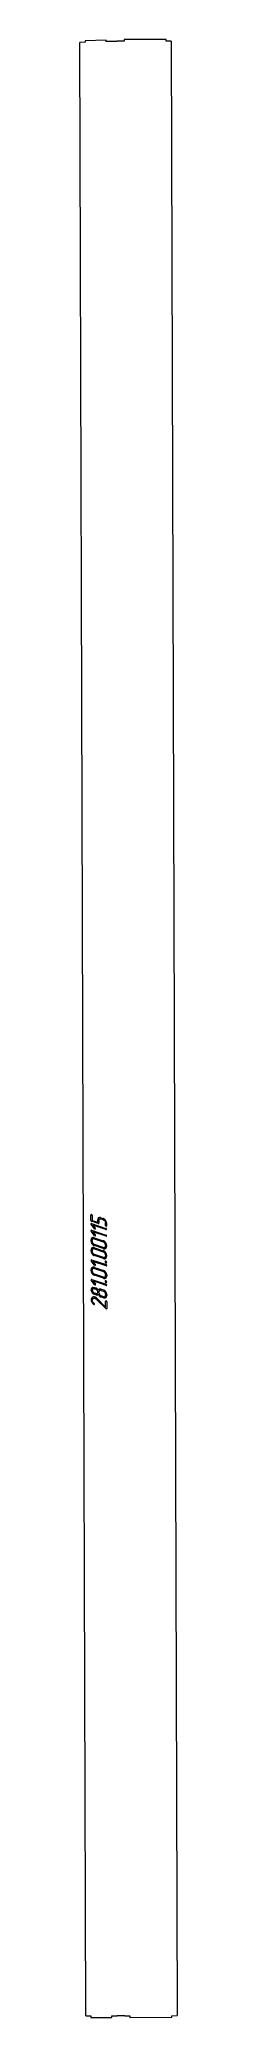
# Model space of a CAD drawing. Header units: millimetres. Extents: x -6 to 87, y -1 to 1880.
import ezdxf

# ---------------------------------------------------------------- set-up
doc = ezdxf.new("R2010")
doc.units = ezdxf.units.MM
doc.linetypes.add('K5LT_BASIC', pattern=[0])
doc.layers.add('Engraving', color=7, linetype='Continuous')

msp = doc.modelspace()

# ---------------------------------------------------------------- linework, layer by layer
at = {"color": 143, "linetype": 'K5LT_BASIC', "lineweight": 15, "true_color": 0x33acca}
for p, q in [((-0.6, 1877.4), (-5.6, 1877.2)), ((0, 0), (-5.6, 1877.2)), ((19.4, 1879.5), (-0.6, 1878.9)), ((-0.6, 1878.9), (-0.6, 1877.4)), ((19.4, 1878), (19.4, 1879.5)), ((24.4, 1878.2), (19.4, 1878)), ((36.5, 1878.4), (31.5, 1878.4)), ((76.5, 1880), (36.5, 1879.9)), ((36.5, 1879.9), (36.5, 1878.4)), ((76.5, 1878.5), (76.5, 1880)), ((81.5, 1878.5), (76.5, 1878.5)), ((81.5, 1878.5), (87.1, 0.3)), ((0, 0), (5, 0)), ((5, 0), (5, -1.5)), ((25, 0.1), (30, 0.1)), ((25, -1.4), (25, 0.1)), ((37.1, 0.1), (30, 0.1)), ((37.1, 0.1), (42.1, 0.1)), ((42.1, 0.1), (42.1, -1.4)), ((82.1, 0.2), (87.1, 0.3)), ((82.1, -1.3), (82.1, 0.2)), ((5, -1.5), (25, -1.4)), ((42.1, -1.4), (82.1, -1.3))]:
    msp.add_line(p, q, dxfattribs=at)
msp.add_open_spline([(31.5, 1878.4), (31.2, 1878.4), (30.6, 1878.4), (29.7, 1878.3), (28.8, 1878.3), (27.9, 1878.3), (27.1, 1878.3), (26.2, 1878.2), (25.3, 1878.2), (24.7, 1878.2), (24.4, 1878.2)], degree=3, dxfattribs=at)
at = {"layer": 'Engraving', "color": 143, "linetype": 'K5LT_BASIC', "lineweight": 15, "true_color": 0x33acca}
for p, q in [((5, 756.6), (5, 761.9)), ((8.4, 748.7), (5.2, 753)), ((11.9, 753.7), (5.5, 755.9)), ((5.5, 753.7), (19.3, 749.1)), ((6.1, 761.5), (6.1, 756.7)), ((6.1, 756.7), (11.4, 755)), ((11.4, 755), (11.4, 757.1)), ((12.4, 756.7), (12.4, 754.1)), ((14.5, 759.2), (16.7, 758.5)), ((16.7, 757.4), (14.5, 758.1)), ((18.8, 751.9), (18.8, 754.6)), ((19.8, 754.2), (19.9, 751.6)), ((5.1, 737), (5.1, 738.1)), ((8.4, 742.4), (5.2, 746.6)), ((5.6, 747.4), (19.3, 742.8)), ((6.1, 736.6), (6.1, 737.7)), ((6.8, 752.3), (9.1, 749.2)), ((19.3, 748), (6.8, 752.3)), ((6.8, 745.9), (9.1, 742.9)), ((19.4, 741.7), (6.8, 745.9)), ((8.2, 740.2), (16.7, 737.3)), ((8.2, 739.1), (16.7, 736.3)), ((16.7, 730.9), (8.3, 733.8)), ((5.1, 727.5), (5.1, 728.5)), ((8.5, 714.2), (5.3, 718.4)), ((5.6, 719.2), (19.4, 714.6)), ((6.2, 727.1), (6.2, 728.2)), ((19.4, 713.5), (6.9, 717.7)), ((6.9, 717.7), (9.2, 714.7)), ((16.7, 729.9), (8.3, 732.7)), ((8.3, 730.6), (16.7, 727.8)), ((8.3, 729.6), (16.7, 726.7)), ((16.8, 721.4), (8.3, 724.3)), ((16.8, 720.4), (8.3, 723.2)), ((18.8, 733.4), (18.8, 732.4)), ((18.9, 723.9), (18.9, 722.8)), ((19.9, 733.1), (19.9, 732)), ((19.9, 723.5), (19.9, 722.5)), ((5.1, 708.8), (5.1, 709.9)), ((8.5, 695.6), (5.3, 699.8)), ((5.7, 700.6), (19.5, 695.9)), ((6.2, 708.5), (6.2, 709.5)), ((7, 699.1), (9.3, 696)), ((19.5, 694.9), (7, 699.1)), ((8.3, 712), (16.8, 709.1)), ((8.3, 710.9), (16.8, 708.1)), ((16.8, 702.8), (8.3, 705.6)), ((16.8, 701.7), (8.3, 704.6)), ((18.9, 705.2), (18.9, 704.2)), ((20, 704.9), (20, 703.8)), ((5.2, 690.4), (5.2, 690.7)), ((5.3, 690), (5.2, 690.4)), ((5.4, 689.4), (5.3, 690)), ((7.1, 693), (7.7, 693)), ((7.7, 693), (8, 692.9)), ((8, 692.9), (8.4, 692.8)), ((8.4, 692.8), (9.4, 692.4)), ((8.4, 691.7), (9.4, 691.4)), ((9.5, 687.1), (8.4, 687.5)), ((9.5, 686.1), (8.4, 686.4)), ((10, 682), (9.6, 682.2)), ((10.4, 681.6), (10, 682)), ((19.3, 672.8), (10.4, 681.6)), ((11, 682.3), (19, 674.3)), ((12.6, 687.7), (12.6, 688.7)), ((14.7, 691.2), (16.9, 690.5)), ((14.7, 690.1), (16.9, 689.4)), ((16.9, 684.1), (14.8, 684.8)), ((16.9, 683.1), (14.8, 683.8)), ((19, 686.6), (19, 685.5)), ((19, 674.3), (19, 679.7)), ((20, 686.2), (20, 685.2)), ((20.1, 679.3), (20.1, 673)), ((7.9, 676.7), (7.8, 676.8))]:
    msp.add_line(p, q, dxfattribs=at)
for points in [[(5.2, 762.2), (5, 762.1), (5, 761.9)], [(5, 756.6), (5, 756), (5.5, 755.9)], [(5.2, 753.7), (5, 753.6), (5, 753.4)], [(5, 753.4), (5, 753.2), (5.2, 753)], [(5.5, 762.2), (5.3, 762.3), (5.2, 762.2)], [(5.5, 753.7), (5.3, 753.8), (5.2, 753.7)], [(5.9, 762), (5.7, 762.2), (5.5, 762.2)], [(6.1, 761.5), (6.1, 761.8), (5.9, 762)], [(12.3, 759), (11.4, 758.4), (11.4, 757.1)], [(11.9, 753.7), (12.4, 753.5), (12.4, 754.1)], [(14.5, 759.2), (13.2, 759.6), (12.3, 759)], [(12.4, 756.7), (12.4, 757.6), (13, 758)], [(13, 758), (13.7, 758.4), (14.5, 758.1)], [(18.9, 756.8), (18, 758), (16.7, 758.5)], [(16.7, 757.4), (17.5, 757.1), (18.2, 756.3)], [(18.2, 756.3), (18.8, 755.5), (18.8, 754.6)], [(19.8, 754.2), (19.8, 755.5), (18.9, 756.8)], [(5.2, 747.4), (5, 747.2), (5, 747)], [(5, 747), (5, 746.8), (5.2, 746.6)], [(6, 740), (5.1, 739.4), (5.1, 738.1)], [(5.1, 737), (5.1, 735.7), (6, 734.4)], [(5.6, 747.4), (5.3, 747.5), (5.2, 747.4)], [(8.2, 740.2), (6.9, 740.6), (6, 740)], [(6, 734.4), (7, 733.2), (8.3, 732.7)], [(6.7, 739), (6.1, 738.6), (6.1, 737.7)], [(6.1, 736.6), (6.1, 735.8), (6.7, 734.9)], [(8.2, 739.1), (7.4, 739.4), (6.7, 739)], [(6.7, 734.9), (7.4, 734.1), (8.3, 733.8)], [(8.4, 748.7), (8.6, 748.5), (8.7, 748.5)], [(8.4, 742.4), (8.7, 742.1), (8.7, 742.1)], [(8.7, 748.5), (9, 748.4), (9.1, 748.5)], [(8.7, 742.1), (9, 742), (9.1, 742.1)], [(9.3, 748.8), (9.3, 749), (9.1, 749.2)], [(9.1, 748.5), (9.3, 748.6), (9.3, 748.8)], [(9.3, 742.5), (9.3, 742.7), (9.1, 742.9)], [(9.1, 742.1), (9.3, 742.2), (9.3, 742.5)], [(19, 735.6), (18, 736.9), (16.7, 737.3)], [(18.2, 735.1), (17.6, 735.9), (16.7, 736.3)], [(18.8, 733.4), (18.8, 734.3), (18.2, 735.1)], [(18.8, 751.9), (18.8, 751.7), (19, 751.5)], [(19, 751.5), (19.2, 751.3), (19.3, 751.2)], [(19.9, 733.1), (19.9, 734.4), (19, 735.6)], [(19.3, 751.2), (19.5, 751.2), (19.7, 751.2)], [(19.7, 748.8), (19.6, 749), (19.3, 749.1)], [(19.3, 748), (19.6, 748), (19.7, 748.1)], [(19.8, 742.5), (19.6, 742.7), (19.3, 742.8)], [(19.4, 741.7), (19.6, 741.6), (19.8, 741.7)], [(19.7, 751.2), (19.9, 751.3), (19.9, 751.6)], [(19.9, 748.4), (19.9, 748.6), (19.7, 748.8)], [(19.7, 748.1), (19.9, 748.3), (19.9, 748.4)], [(19.9, 742), (19.9, 742.3), (19.8, 742.5)], [(19.8, 741.7), (19.9, 742), (19.9, 742)], [(6, 730.5), (5.1, 729.8), (5.1, 728.5)], [(5.1, 727.5), (5.1, 726.1), (6.1, 724.9)], [(5.3, 719.2), (5.1, 719.1), (5.1, 718.9)], [(5.1, 718.9), (5.1, 718.6), (5.3, 718.4)], [(5.6, 719.2), (5.4, 719.3), (5.3, 719.2)], [(8.3, 730.6), (6.9, 731.1), (6, 730.5)], [(6.1, 724.9), (7, 723.6), (8.3, 723.2)], [(6.8, 729.5), (6.1, 729), (6.2, 728.2)], [(6.2, 727.1), (6.2, 726.2), (6.8, 725.4)], [(8.3, 729.6), (7.4, 729.9), (6.8, 729.5)], [(6.8, 725.4), (7.4, 724.6), (8.3, 724.3)], [(16.7, 730.9), (17.6, 730.7), (18.2, 731.1)], [(16.7, 729.9), (18.1, 729.4), (19, 730.1)], [(19, 726.1), (18, 727.4), (16.7, 727.8)], [(18.3, 725.6), (17.7, 726.4), (16.7, 726.7)], [(16.8, 721.4), (17.6, 721.1), (18.3, 721.6)], [(16.8, 720.4), (18.1, 719.9), (19, 720.6)], [(18.2, 731.1), (18.9, 731.5), (18.8, 732.4)], [(18.9, 723.9), (18.9, 724.7), (18.3, 725.6)], [(18.3, 721.6), (18.9, 722), (18.9, 722.8)], [(18.6, 717.8), (18.4, 717.6), (18.4, 717.3)], [(18.4, 717.3), (18.4, 716.9), (18.7, 716.6)], [(19.2, 717.8), (18.9, 717.9), (18.6, 717.8)], [(18.7, 716.6), (19, 716.3), (19.2, 716.3)], [(19, 730.1), (19.9, 730.8), (19.9, 732)], [(19.9, 723.5), (19.9, 724.9), (19, 726.1)], [(19, 720.6), (19.9, 721.3), (19.9, 722.5)], [(19.7, 717.5), (19.4, 717.7), (19.2, 717.8)], [(19.2, 716.3), (19.5, 716.1), (19.7, 716.3)], [(20, 716.8), (20, 717.2), (19.7, 717.5)], [(19.7, 716.3), (20, 716.4), (20, 716.8)], [(6.1, 711.8), (5.1, 711.2), (5.1, 709.9)], [(5.1, 708.8), (5.2, 707.5), (6.1, 706.2)], [(5.3, 700.5), (5.2, 700.4), (5.2, 700.2)], [(5.2, 700.2), (5.2, 700), (5.3, 699.8)], [(5.7, 700.6), (5.5, 700.6), (5.3, 700.5)], [(8.3, 712), (7, 712.4), (6.1, 711.8)], [(6.1, 706.2), (7.1, 705), (8.3, 704.6)], [(6.8, 710.8), (6.2, 710.4), (6.2, 709.5)], [(6.2, 708.5), (6.2, 707.6), (6.8, 706.7)], [(8.3, 710.9), (7.5, 711.2), (6.8, 710.8)], [(6.8, 706.7), (7.5, 705.9), (8.3, 705.6)], [(8.5, 714.2), (8.7, 714), (8.8, 713.9)], [(8.8, 713.9), (9.1, 713.8), (9.2, 714)], [(9.4, 714.3), (9.4, 714.5), (9.2, 714.7)], [(9.2, 714), (9.4, 714.1), (9.4, 714.3)], [(19, 707.4), (18.1, 708.7), (16.8, 709.1)], [(18.3, 706.9), (17.7, 707.8), (16.8, 708.1)], [(16.8, 702.8), (17.7, 702.5), (18.3, 702.9)], [(16.8, 701.7), (18.2, 701.3), (19.1, 701.9)], [(18.9, 705.2), (18.9, 706.1), (18.3, 706.9)], [(18.3, 702.9), (18.9, 703.3), (18.9, 704.2)], [(18.7, 699.1), (18.4, 698.9), (18.4, 698.7)], [(18.4, 698.7), (18.4, 698.3), (18.7, 698)], [(19.2, 699.2), (18.9, 699.3), (18.7, 699.1)], [(18.7, 698), (19, 697.7), (19.2, 697.6)], [(20, 704.9), (20, 706.2), (19, 707.4)], [(19.1, 701.9), (20, 702.6), (20, 703.8)], [(19.8, 698.8), (19.5, 699.1), (19.2, 699.2)], [(19.2, 697.6), (19.5, 697.5), (19.8, 697.6)], [(19.8, 714.3), (19.7, 714.5), (19.4, 714.6)], [(19.4, 713.5), (19.7, 713.4), (19.8, 713.5)], [(20, 713.9), (20, 714.1), (19.8, 714.3)], [(19.8, 713.5), (20, 713.8), (20, 713.9)], [(20, 698.1), (20, 698.5), (19.8, 698.8)], [(19.8, 697.6), (20, 697.8), (20, 698.1)], [(6.1, 692.6), (5.2, 692), (5.2, 690.7)], [(6.3, 683.4), (5.2, 682.5), (5.2, 681)], [(5.2, 681), (5.2, 679.9), (5.8, 678.9)], [(5.4, 689.4), (5.7, 688.7), (6.1, 688.1)], [(5.8, 678.9), (6.5, 677.7), (7.8, 676.8)], [(7.1, 693), (6.6, 693), (6.1, 692.6)], [(6.1, 688.1), (7.1, 686.9), (8.4, 686.4)], [(6.9, 691.6), (6.3, 691.2), (6.3, 690.3)], [(6.3, 690.3), (6.3, 689.5), (6.9, 688.6)], [(8.9, 683.7), (7.3, 684.2), (6.3, 683.4)], [(6.3, 680.7), (6.3, 681.2), (6.5, 681.7)], [(6.7, 679.2), (6.3, 680), (6.3, 680.7)], [(6.5, 681.7), (6.7, 682.1), (7.1, 682.4)], [(8.1, 677.7), (7.1, 678.4), (6.7, 679.2)], [(8.4, 691.7), (7.5, 692), (6.9, 691.6)], [(6.9, 688.6), (7.5, 687.8), (8.4, 687.5)], [(7.1, 682.4), (7.8, 683), (8.9, 682.6)], [(8.4, 677.4), (8.3, 677.6), (8.1, 677.7)], [(8.5, 677.1), (8.4, 677.3), (8.4, 677.4)], [(8.5, 695.6), (8.8, 695.3), (8.9, 695.3)], [(8.9, 695.3), (9.1, 695.2), (9.3, 695.3)], [(9.9, 683.2), (9.4, 683.6), (8.9, 683.7)], [(8.9, 682.6), (9.3, 682.5), (9.6, 682.2)], [(9.4, 695.6), (9.4, 695.8), (9.3, 696)], [(9.3, 695.3), (9.4, 695.4), (9.4, 695.6)], [(10.8, 691.7), (10.2, 692.2), (9.4, 692.4)], [(11, 690.2), (10.4, 691.1), (9.4, 691.4)], [(9.5, 687.1), (10.3, 686.8), (11, 687.3)], [(9.5, 686.1), (10.2, 685.8), (10.9, 685.9)], [(11, 682.3), (10.4, 682.9), (9.9, 683.2)], [(11.9, 690.4), (11.4, 691.2), (10.8, 691.7)], [(10.9, 685.9), (11.5, 686), (11.9, 686.4)], [(11.6, 688.5), (11.6, 689.4), (11, 690.2)], [(11, 687.3), (11.6, 687.7), (11.6, 688.5)], [(13.1, 691.3), (12.3, 691), (11.9, 690.4)], [(11.9, 686.4), (12.5, 685.4), (13.2, 684.7)], [(13.2, 690), (12.6, 689.6), (12.6, 688.7)], [(12.6, 687.7), (12.6, 686.8), (13.3, 686)], [(14.7, 691.2), (13.8, 691.5), (13.1, 691.3)], [(14.7, 690.1), (13.9, 690.4), (13.2, 690)], [(13.2, 684.7), (13.9, 684), (14.8, 683.8)], [(13.3, 686), (13.9, 685.1), (14.8, 684.8)], [(19.1, 688.8), (18.2, 690), (16.9, 690.5)], [(18.4, 688.3), (17.7, 689.1), (16.9, 689.4)], [(16.9, 684.1), (17.7, 683.8), (18.4, 684.3)], [(16.9, 683.1), (18.2, 682.6), (19.1, 683.3)], [(19, 686.6), (19, 687.5), (18.4, 688.3)], [(18.4, 684.3), (19, 684.7), (19, 685.5)], [(19.2, 680), (19, 679.9), (19, 679.7)], [(20, 686.2), (20, 687.5), (19.1, 688.8)], [(19.1, 683.3), (20.1, 683.9), (20, 685.2)], [(19.5, 680), (19.3, 680.1), (19.2, 680)], [(19.9, 695.6), (19.7, 695.8), (19.5, 695.9)], [(19.5, 694.9), (19.8, 694.8), (19.9, 694.9)], [(19.9, 679.8), (19.7, 680), (19.5, 680)], [(20, 695.2), (20, 695.4), (19.9, 695.6)], [(19.9, 694.9), (20, 695.1), (20, 695.2)], [(20.1, 679.3), (20.1, 679.6), (19.9, 679.8)], [(7.9, 676.7), (8.2, 676.6), (8.3, 676.8)], [(8.3, 676.8), (8.5, 676.9), (8.5, 677.1)], [(19.3, 672.8), (19.4, 672.7), (19.5, 672.7)], [(19.5, 672.7), (19.7, 672.6), (19.9, 672.7)], [(19.9, 672.7), (20.1, 672.8), (20.1, 673)]]:
    msp.add_open_spline(points, degree=2, dxfattribs=at)

doc.saveas('drawing.dxf')
